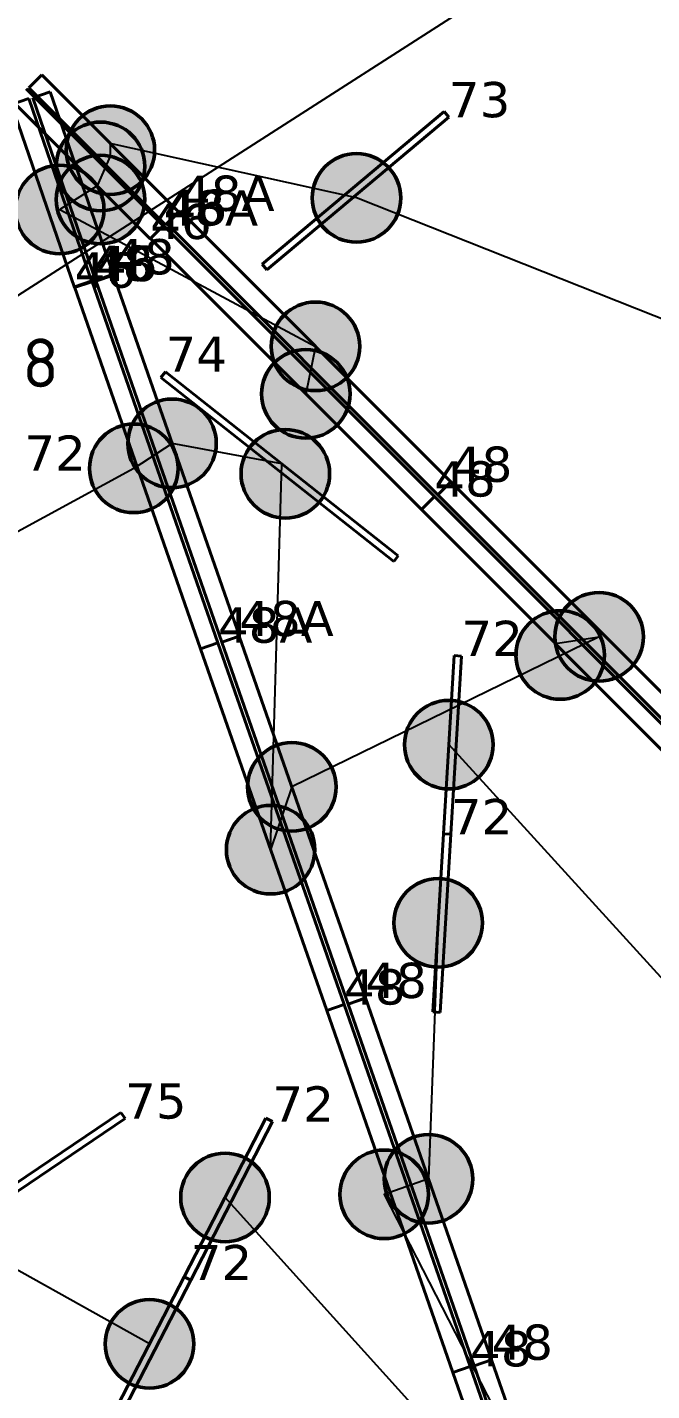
# Model space of a CAD drawing. Header units: millimetres. Extents: x -243740 to 150609, y -473655 to -165121.
# Drawn here: x 20998 to 24191, y -329837 to -322871 of the extents above; entities that cross this region are included whole.
import ezdxf
from ezdxf import colors
from ezdxf.entities.mleader import LeaderData, LeaderLine
from ezdxf.math import Vec2, Vec3

# ---------------------------------------------------------------- set-up
doc = ezdxf.new("R2010")
doc.units = ezdxf.units.MM
for name, color, linetype in [('_HMI', 6, 'Continuous'), ('_Гр.ЩД-1C.10.4.I9.4', 6, 'Continuous'), ('_Гр.ЩД-1C.10.4.I9.5', 6, 'Continuous'), ('_Гр.ЩД-1C.10.4.I9.8', 6, 'Continuous')]:
    doc.layers.add(name, color=color, linetype=linetype)
for name, color, linetype, lineweight in [('_освещение_dali', 3, 'Continuous', 50), ('DLX_FL1_LUM 122', 1, 'Continuous', 40), ('DLX_FL1_LUM 222', 5, 'Continuous', 40), ('DLX_LUM 12', 5, 'Continuous', 40), ('DLX_LUM 17', 5, 'Continuous', 40), ('DLX_LUM 3', 5, 'Continuous', 40), ('DLX_LUM 6', 5, 'Continuous', 40), ('DLX_LUM 9', 5, 'Continuous', 40)]:
    doc.layers.add(name, color=color, linetype=linetype, lineweight=lineweight)
doc.styles.add('ISOCPEUR', font='isocpeur.ttf')
doc.styles.add('TableTextStyle', font='')
doc.styles.get('TableTextStyle').set_extended_font_data('VERDANA.TTF')
doc.linetypes.add('Truba', pattern='A,3e-05,[4,MSH_7,S=1,R=0,X=0,Y=0],-3.022072', length=3.022102)

# ---------------------------------------------------------------- blocks, each defined once
blk = doc.blocks.new('A$Caabd1818')
at = {"layer": 'DLX_FL1_LUM 122'}
for points in [[(17743.1, 73646.3, 0), (17809.6, 73712.8, 0)], [(17809.6, 73712.8, 0), (17743.1, 73646.3, 0)], [(17809.6, 73712.8, 0), (17743.1, 73646.3, 0)], [(17743.1, 73646.3, 0), (17809.6, 73712.8, 0)], [(17809.6, 73712.8, 0), (17809.6, 73712.8, 0)], [(17809.6, 73712.8, 0), (19194, 72328.2, 0)], [(19194, 72328.2, 0), (17809.6, 73712.8, 0)], [(17809.6, 73712.8, 0), (17809.6, 73712.8, 0)], [(19194, 72328.2, 0), (17809.6, 73712.8, 0)], [(17809.6, 73712.8, 0), (19194, 72328.2, 0)], [(17658.9, 73571.4, 0), (17725.3, 73637.9, 0)], [(17725.3, 73637.9, 0), (17658.9, 73571.4, 0)], [(17725.3, 73637.9, 0), (17658.9, 73571.4, 0)], [(17658.9, 73571.4, 0), (17725.3, 73637.9, 0)], [(17725.3, 73637.9, 0), (17725.3, 73637.9, 0)], [(17725.3, 73637.9, 0), (19109.8, 72253.3, 0)], [(19109.8, 72253.3, 0), (17725.3, 73637.9, 0)], [(17725.3, 73637.9, 0), (17725.3, 73637.9, 0)], [(19109.8, 72253.3, 0), (17725.3, 73637.9, 0)], [(17725.3, 73637.9, 0), (19109.8, 72253.3, 0)], [(19127.6, 72261.8, 0), (17743.1, 73646.3, 0)], [(17743.1, 73646.3, 0), (17743.1, 73646.3, 0)], [(17743.1, 73646.3, 0), (19127.6, 72261.8, 0)], [(17743.1, 73646.3, 0), (17743.1, 73646.3, 0)], [(17743.1, 73646.3, 0), (19127.6, 72261.8, 0)], [(19127.6, 72261.8, 0), (17743.1, 73646.3, 0)], [(19043.3, 72186.8, 0), (17658.9, 73571.4, 0)], [(17658.9, 73571.4, 0), (17658.9, 73571.4, 0)], [(17658.9, 73571.4, 0), (19043.3, 72186.8, 0)], [(17658.9, 73571.4, 0), (17658.9, 73571.4, 0)], [(17658.9, 73571.4, 0), (19043.3, 72186.8, 0)], [(19043.3, 72186.8, 0), (17658.9, 73571.4, 0)], [(19194, 72328.2, 0), (19127.6, 72261.8, 0)], [(19127.6, 72261.8, 0), (19194, 72328.2, 0)], [(19127.6, 72261.8, 0), (19194, 72328.2, 0)], [(19194, 72328.2, 0), (19127.6, 72261.8, 0)], [(19194, 72328.2, 0), (19194, 72328.2, 0)], [(19194, 72328.2, 0), (19194, 72328.2, 0)], [(19109.8, 72253.3, 0), (19043.3, 72186.8, 0)], [(19043.3, 72186.8, 0), (19109.8, 72253.3, 0)], [(19043.3, 72186.8, 0), (19109.8, 72253.3, 0)], [(19109.8, 72253.3, 0), (19043.3, 72186.8, 0)], [(19109.8, 72253.3, 0), (19109.8, 72253.3, 0)], [(19109.8, 72253.3, 0), (19109.8, 72253.3, 0)], [(19127.6, 72261.8, 0), (19127.6, 72261.8, 0)], [(19127.6, 72261.8, 0), (19127.6, 72261.8, 0)], [(19043.3, 72186.8, 0), (19043.3, 72186.8, 0)], [(19043.3, 72186.8, 0), (19043.3, 72186.8, 0)], [(17914.5, 71475.5, 0), (18003.2, 71506.5, 0)], [(18003.2, 71506.5, 0), (17914.5, 71475.5, 0)], [(18003.2, 71506.5, 0), (17914.5, 71475.5, 0)], [(17914.5, 71475.5, 0), (18003.2, 71506.5, 0)], [(18559, 69626.7, 0), (17914.5, 71475.5, 0)], [(17914.5, 71475.5, 0), (17914.5, 71475.5, 0)], [(17914.5, 71475.5, 0), (18559, 69626.7, 0)], [(17914.5, 71475.5, 0), (17914.5, 71475.5, 0)], [(17914.5, 71475.5, 0), (18559, 69626.7, 0)], [(18559, 69626.7, 0), (17914.5, 71475.5, 0)], [(18003.2, 71506.5, 0), (18003.2, 71506.5, 0)], [(18003.2, 71506.5, 0), (18647.8, 69657.6, 0)], [(18647.8, 69657.6, 0), (18003.2, 71506.5, 0)], [(18003.2, 71506.5, 0), (18003.2, 71506.5, 0)], [(18647.8, 69657.6, 0), (18003.2, 71506.5, 0)], [(18003.2, 71506.5, 0), (18647.8, 69657.6, 0)], [(18023.7, 71509, 0), (18112.4, 71539.9, 0)], [(18112.4, 71539.9, 0), (18023.7, 71509, 0)], [(18112.4, 71539.9, 0), (18023.7, 71509, 0)], [(18023.7, 71509, 0), (18112.4, 71539.9, 0)], [(18668.3, 69660.1, 0), (18023.7, 71509, 0)], [(18023.7, 71509, 0), (18023.7, 71509, 0)], [(18023.7, 71509, 0), (18668.3, 69660.1, 0)], [(18023.7, 71509, 0), (18023.7, 71509, 0)], [(18023.7, 71509, 0), (18668.3, 69660.1, 0)], [(18668.3, 69660.1, 0), (18023.7, 71509, 0)], [(18112.4, 71539.9, 0), (18112.4, 71539.9, 0)], [(18112.4, 71539.9, 0), (18757, 69691, 0)], [(18757, 69691, 0), (18112.4, 71539.9, 0)], [(18112.4, 71539.9, 0), (18112.4, 71539.9, 0)], [(18757, 69691, 0), (18112.4, 71539.9, 0)], [(18112.4, 71539.9, 0), (18757, 69691, 0)], [(18757, 69691, 0), (18668.3, 69660.1, 0)], [(18668.3, 69660.1, 0), (18757, 69691, 0)], [(18668.3, 69660.1, 0), (18757, 69691, 0)], [(18757, 69691, 0), (18668.3, 69660.1, 0)], [(18757, 69691, 0), (18757, 69691, 0)], [(18757, 69691, 0), (18757, 69691, 0)], [(18647.8, 69657.6, 0), (18559, 69626.7, 0)], [(18559, 69626.7, 0), (18647.8, 69657.6, 0)], [(18559, 69626.7, 0), (18647.8, 69657.6, 0)], [(18647.8, 69657.6, 0), (18559, 69626.7, 0)], [(18559, 69626.7, 0), (18559, 69626.7, 0)], [(18559, 69626.7, 0), (18559, 69626.7, 0)], [(18647.8, 69657.6, 0), (18647.8, 69657.6, 0)], [(18647.8, 69657.6, 0), (18647.8, 69657.6, 0)], [(18668.3, 69660.1, 0), (18668.3, 69660.1, 0)], [(18668.3, 69660.1, 0), (18668.3, 69660.1, 0)]]:
    blk.add_polyline3d(points, dxfattribs=at)
at = {"layer": 'DLX_FL1_LUM 222'}
for points in [[(17379.1, 73357.7, 0), (17467.9, 73388.6, 0)], [(17467.9, 73388.6, 0), (17379.1, 73357.7, 0)], [(17467.9, 73388.6, 0), (17379.1, 73357.7, 0)], [(17379.1, 73357.7, 0), (17467.9, 73388.6, 0)], [(18023.7, 71508.8, 0), (17379.1, 73357.7, 0)], [(17379.1, 73357.7, 0), (17379.1, 73357.7, 0)], [(17379.1, 73357.7, 0), (18023.7, 71508.8, 0)], [(17379.1, 73357.7, 0), (17379.1, 73357.7, 0)], [(17379.1, 73357.7, 0), (18023.7, 71508.8, 0)], [(18023.7, 71508.8, 0), (17379.1, 73357.7, 0)], [(17467.9, 73388.6, 0), (17467.9, 73388.6, 0)], [(17467.9, 73388.6, 0), (18112.5, 71539.8, 0)], [(18112.5, 71539.8, 0), (17467.9, 73388.6, 0)], [(17467.9, 73388.6, 0), (17467.9, 73388.6, 0)], [(18112.5, 71539.8, 0), (17467.9, 73388.6, 0)], [(17467.9, 73388.6, 0), (18112.5, 71539.8, 0)], [(17269.9, 73324.2, 0), (17358.7, 73355.2, 0)], [(17358.7, 73355.2, 0), (17269.9, 73324.2, 0)], [(17358.7, 73355.2, 0), (17269.9, 73324.2, 0)], [(17269.9, 73324.2, 0), (17358.7, 73355.2, 0)], [(17914.5, 71475.4, 0), (17269.9, 73324.2, 0)], [(17269.9, 73324.2, 0), (17269.9, 73324.2, 0)], [(17269.9, 73324.2, 0), (17914.5, 71475.4, 0)], [(17269.9, 73324.2, 0), (17269.9, 73324.2, 0)], [(17269.9, 73324.2, 0), (17914.5, 71475.4, 0)], [(17914.5, 71475.4, 0), (17269.9, 73324.2, 0)], [(17358.7, 73355.2, 0), (17358.7, 73355.2, 0)], [(17358.7, 73355.2, 0), (18003.2, 71506.3, 0)], [(18003.2, 71506.3, 0), (17358.7, 73355.2, 0)], [(17358.7, 73355.2, 0), (17358.7, 73355.2, 0)], [(18003.2, 71506.3, 0), (17358.7, 73355.2, 0)], [(17358.7, 73355.2, 0), (18003.2, 71506.3, 0)], [(19127.5, 72261.9, 0), (19193.9, 72328.3, 0)], [(19193.9, 72328.3, 0), (19127.5, 72261.9, 0)], [(19193.9, 72328.3, 0), (19127.5, 72261.9, 0)], [(19127.5, 72261.9, 0), (19193.9, 72328.3, 0)], [(19193.9, 72328.3, 0), (19193.9, 72328.3, 0)], [(19193.9, 72328.3, 0), (20578.4, 70943.8, 0)], [(20578.4, 70943.8, 0), (19193.9, 72328.3, 0)], [(19193.9, 72328.3, 0), (19193.9, 72328.3, 0)], [(20578.4, 70943.8, 0), (19193.9, 72328.3, 0)], [(19193.9, 72328.3, 0), (20578.4, 70943.8, 0)], [(19043.2, 72186.9, 0), (19109.7, 72253.4, 0)], [(19109.7, 72253.4, 0), (19043.2, 72186.9, 0)], [(19109.7, 72253.4, 0), (19043.2, 72186.9, 0)], [(19043.2, 72186.9, 0), (19109.7, 72253.4, 0)], [(19109.7, 72253.4, 0), (19109.7, 72253.4, 0)], [(19109.7, 72253.4, 0), (20494.2, 70868.8, 0)], [(20494.2, 70868.8, 0), (19109.7, 72253.4, 0)], [(19109.7, 72253.4, 0), (19109.7, 72253.4, 0)], [(20494.2, 70868.8, 0), (19109.7, 72253.4, 0)], [(19109.7, 72253.4, 0), (20494.2, 70868.8, 0)], [(20511.9, 70877.3, 0), (19127.5, 72261.9, 0)], [(19127.5, 72261.9, 0), (19127.5, 72261.9, 0)], [(19127.5, 72261.9, 0), (20511.9, 70877.3, 0)], [(19127.5, 72261.9, 0), (19127.5, 72261.9, 0)], [(19127.5, 72261.9, 0), (20511.9, 70877.3, 0)], [(20511.9, 70877.3, 0), (19127.5, 72261.9, 0)], [(20427.7, 70802.4, 0), (19043.2, 72186.9, 0)], [(19043.2, 72186.9, 0), (19043.2, 72186.9, 0)], [(19043.2, 72186.9, 0), (20427.7, 70802.4, 0)], [(19043.2, 72186.9, 0), (19043.2, 72186.9, 0)], [(19043.2, 72186.9, 0), (20427.7, 70802.4, 0)], [(20427.7, 70802.4, 0), (19043.2, 72186.9, 0)], [(18003.2, 71506.3, 0), (17914.5, 71475.4, 0)], [(17914.5, 71475.4, 0), (18003.2, 71506.3, 0)], [(17914.5, 71475.4, 0), (18003.2, 71506.3, 0)], [(18003.2, 71506.3, 0), (17914.5, 71475.4, 0)], [(17914.5, 71475.4, 0), (17914.5, 71475.4, 0)], [(17914.5, 71475.4, 0), (17914.5, 71475.4, 0)], [(18003.2, 71506.3, 0), (18003.2, 71506.3, 0)], [(18003.2, 71506.3, 0), (18003.2, 71506.3, 0)], [(18112.5, 71539.8, 0), (18023.7, 71508.8, 0)], [(18023.7, 71508.8, 0), (18112.5, 71539.8, 0)], [(18023.7, 71508.8, 0), (18112.5, 71539.8, 0)], [(18112.5, 71539.8, 0), (18023.7, 71508.8, 0)], [(18023.7, 71508.8, 0), (18023.7, 71508.8, 0)], [(18023.7, 71508.8, 0), (18023.7, 71508.8, 0)], [(18112.5, 71539.8, 0), (18112.5, 71539.8, 0)], [(18112.5, 71539.8, 0), (18112.5, 71539.8, 0)], [(18668.2, 69660.2, 0), (18757, 69691.2, 0)], [(18757, 69691.2, 0), (18668.2, 69660.2, 0)], [(18757, 69691.2, 0), (18668.2, 69660.2, 0)], [(18668.2, 69660.2, 0), (18757, 69691.2, 0)], [(18757, 69691.2, 0), (18757, 69691.2, 0)], [(18757, 69691.2, 0), (19401.6, 67842.3, 0)], [(19401.6, 67842.3, 0), (18757, 69691.2, 0)], [(18757, 69691.2, 0), (18757, 69691.2, 0)], [(19401.6, 67842.3, 0), (18757, 69691.2, 0)], [(18757, 69691.2, 0), (19401.6, 67842.3, 0)], [(18559, 69626.8, 0), (18647.7, 69657.7, 0)], [(18647.7, 69657.7, 0), (18559, 69626.8, 0)], [(18647.7, 69657.7, 0), (18559, 69626.8, 0)], [(18559, 69626.8, 0), (18647.7, 69657.7, 0)], [(19203.6, 67777.9, 0), (18559, 69626.8, 0)], [(18559, 69626.8, 0), (18559, 69626.8, 0)], [(18559, 69626.8, 0), (19203.6, 67777.9, 0)], [(18559, 69626.8, 0), (18559, 69626.8, 0)], [(18559, 69626.8, 0), (19203.6, 67777.9, 0)], [(19203.6, 67777.9, 0), (18559, 69626.8, 0)], [(18647.7, 69657.7, 0), (18647.7, 69657.7, 0)], [(18647.7, 69657.7, 0), (19292.3, 67808.9, 0)], [(19292.3, 67808.9, 0), (18647.7, 69657.7, 0)], [(18647.7, 69657.7, 0), (18647.7, 69657.7, 0)], [(19292.3, 67808.9, 0), (18647.7, 69657.7, 0)], [(18647.7, 69657.7, 0), (19292.3, 67808.9, 0)], [(19312.8, 67811.4, 0), (18668.2, 69660.2, 0)], [(18668.2, 69660.2, 0), (18668.2, 69660.2, 0)], [(18668.2, 69660.2, 0), (19312.8, 67811.4, 0)], [(18668.2, 69660.2, 0), (18668.2, 69660.2, 0)], [(18668.2, 69660.2, 0), (19312.8, 67811.4, 0)], [(19312.8, 67811.4, 0), (18668.2, 69660.2, 0)], [(19203.5, 67778.1, 0), (19292.3, 67809, 0)], [(19292.3, 67809, 0), (19203.5, 67778.1, 0)], [(19292.3, 67809, 0), (19203.5, 67778.1, 0)], [(19203.5, 67778.1, 0), (19292.3, 67809, 0)], [(19292.3, 67808.9, 0), (19203.6, 67777.9, 0)], [(19203.6, 67777.9, 0), (19292.3, 67808.9, 0)], [(19203.6, 67777.9, 0), (19292.3, 67808.9, 0)], [(19292.3, 67808.9, 0), (19203.6, 67777.9, 0)], [(19292.3, 67809, 0), (19292.3, 67809, 0)], [(19292.3, 67809, 0), (19936.9, 65960.2, 0)], [(19936.9, 65960.2, 0), (19292.3, 67809, 0)], [(19292.3, 67809, 0), (19292.3, 67809, 0)], [(19936.9, 65960.2, 0), (19292.3, 67809, 0)], [(19292.3, 67809, 0), (19936.9, 65960.2, 0)], [(19292.3, 67808.9, 0), (19292.3, 67808.9, 0)], [(19292.3, 67808.9, 0), (19292.3, 67808.9, 0)], [(19312.7, 67811.5, 0), (19401.5, 67842.5, 0)], [(19401.5, 67842.5, 0), (19312.7, 67811.5, 0)], [(19401.5, 67842.5, 0), (19312.7, 67811.5, 0)], [(19312.7, 67811.5, 0), (19401.5, 67842.5, 0)], [(19957.3, 65962.7, 0), (19312.7, 67811.5, 0)], [(19312.7, 67811.5, 0), (19312.7, 67811.5, 0)], [(19312.7, 67811.5, 0), (19957.3, 65962.7, 0)], [(19312.7, 67811.5, 0), (19312.7, 67811.5, 0)], [(19312.7, 67811.5, 0), (19957.3, 65962.7, 0)], [(19957.3, 65962.7, 0), (19312.7, 67811.5, 0)], [(19401.6, 67842.3, 0), (19312.8, 67811.4, 0)], [(19312.8, 67811.4, 0), (19401.6, 67842.3, 0)], [(19312.8, 67811.4, 0), (19401.6, 67842.3, 0)], [(19401.6, 67842.3, 0), (19312.8, 67811.4, 0)], [(19312.8, 67811.4, 0), (19312.8, 67811.4, 0)], [(19312.8, 67811.4, 0), (19312.8, 67811.4, 0)], [(19401.5, 67842.5, 0), (19401.5, 67842.5, 0)], [(19401.5, 67842.5, 0), (20046.1, 65993.6, 0)], [(20046.1, 65993.6, 0), (19401.5, 67842.5, 0)], [(19401.5, 67842.5, 0), (19401.5, 67842.5, 0)], [(20046.1, 65993.6, 0), (19401.5, 67842.5, 0)], [(19401.5, 67842.5, 0), (20046.1, 65993.6, 0)], [(19401.6, 67842.3, 0), (19401.6, 67842.3, 0)], [(19401.6, 67842.3, 0), (19401.6, 67842.3, 0)], [(19848.1, 65929.2, 0), (19203.5, 67778.1, 0)], [(19203.5, 67778.1, 0), (19203.5, 67778.1, 0)], [(19203.5, 67778.1, 0), (19848.1, 65929.2, 0)], [(19203.5, 67778.1, 0), (19203.5, 67778.1, 0)], [(19203.5, 67778.1, 0), (19848.1, 65929.2, 0)], [(19848.1, 65929.2, 0), (19203.5, 67778.1, 0)], [(19203.6, 67777.9, 0), (19203.6, 67777.9, 0)], [(19203.6, 67777.9, 0), (19203.6, 67777.9, 0)]]:
    blk.add_polyline3d(points, dxfattribs=at)
at = {"layer": 'DLX_LUM 12'}
for points in [[(17711.8, 72860.7, 0), (17735.4, 72890.5, 0)], [(17735.4, 72890.5, 0), (17711.8, 72860.7, 0)], [(17735.4, 72890.5, 0), (17711.8, 72860.7, 0)], [(17711.8, 72860.7, 0), (17735.4, 72890.5, 0)], [(17735.4, 72890.5, 0), (17735.4, 72890.5, 0)], [(17735.4, 72890.5, 0), (18925.1, 71951, 0)], [(18925.1, 71951, 0), (17735.4, 72890.5, 0)], [(17735.4, 72890.5, 0), (17735.4, 72890.5, 0)], [(18925.1, 71951, 0), (17735.4, 72890.5, 0)], [(17735.4, 72890.5, 0), (18925.1, 71951, 0)], [(18901.5, 71921.1, 0), (17711.8, 72860.7, 0)], [(17711.8, 72860.7, 0), (17711.8, 72860.7, 0)], [(17711.8, 72860.7, 0), (18901.5, 71921.1, 0)], [(17711.8, 72860.7, 0), (17711.8, 72860.7, 0)], [(17711.8, 72860.7, 0), (18901.5, 71921.1, 0)], [(18901.5, 71921.1, 0), (17711.8, 72860.7, 0)], [(18925.1, 71951, 0), (18901.5, 71921.1, 0)], [(18901.5, 71921.1, 0), (18925.1, 71951, 0)], [(18901.5, 71921.1, 0), (18925.1, 71951, 0)], [(18925.1, 71951, 0), (18901.5, 71921.1, 0)], [(18901.5, 71921.1, 0), (18901.5, 71921.1, 0)], [(18901.5, 71921.1, 0), (18901.5, 71921.1, 0)], [(18925.1, 71951, 0), (18925.1, 71951, 0)], [(18925.1, 71951, 0), (18925.1, 71951, 0)]]:
    blk.add_polyline3d(points, dxfattribs=at)
at = {"layer": 'DLX_LUM 17'}
for points in [[(15753.9, 67921.8, 0), (17507.1, 69106.7, 0)], [(17507.1, 69106.7, 0), (15753.9, 67921.8, 0)], [(17507.1, 69106.7, 0), (15753.9, 67921.8, 0)], [(15753.9, 67921.8, 0), (17507.1, 69106.7, 0)], [(17528.4, 69075.2, 0), (15775.2, 67890.3, 0)], [(15775.2, 67890.3, 0), (17528.4, 69075.2, 0)], [(15775.2, 67890.3, 0), (17528.4, 69075.2, 0)], [(17528.4, 69075.2, 0), (15775.2, 67890.3, 0)], [(17507.1, 69106.7, 0), (17507.1, 69106.7, 0)], [(17507.1, 69106.7, 0), (17528.4, 69075.2, 0)], [(17528.4, 69075.2, 0), (17507.1, 69106.7, 0)], [(17507.1, 69106.7, 0), (17507.1, 69106.7, 0)], [(17528.4, 69075.2, 0), (17507.1, 69106.7, 0)], [(17507.1, 69106.7, 0), (17528.4, 69075.2, 0)], [(17528.4, 69075.2, 0), (17528.4, 69075.2, 0)], [(17528.4, 69075.2, 0), (17528.4, 69075.2, 0)]]:
    blk.add_polyline3d(points, dxfattribs=at)
at = {"layer": 'DLX_LUM 3'}
for points in [[(17035.8, 74341.2, 0), (17102.3, 74407.7, 0)], [(17102.3, 74407.7, 0), (17035.8, 74341.2, 0)], [(17102.3, 74407.7, 0), (17035.8, 74341.2, 0)], [(17035.8, 74341.2, 0), (17102.3, 74407.7, 0)], [(17102.3, 74407.7, 0), (17802.3, 73707.7, 0)], [(17802.3, 73707.7, 0), (17102.3, 74407.7, 0)], [(17102.3, 74407.7, 0), (17102.3, 74407.7, 0)], [(17102.3, 74407.7, 0), (17102.3, 74407.7, 0)], [(17802.3, 73707.7, 0), (17102.3, 74407.7, 0)], [(17102.3, 74407.7, 0), (17802.3, 73707.7, 0)], [(17023.3, 74335.7, 0), (17723.3, 73635.7, 0)], [(17723.3, 73635.7, 0), (17023.3, 74335.7, 0)], [(17723.3, 73635.7, 0), (17023.3, 74335.7, 0)], [(17023.3, 74335.7, 0), (17723.3, 73635.7, 0)], [(17735.9, 73641.2, 0), (17035.8, 74341.2, 0)], [(17035.8, 74341.2, 0), (17035.8, 74341.2, 0)], [(17035.8, 74341.2, 0), (17735.9, 73641.2, 0)], [(17035.8, 74341.2, 0), (17035.8, 74341.2, 0)], [(17035.8, 74341.2, 0), (17735.9, 73641.2, 0)], [(17735.9, 73641.2, 0), (17035.8, 74341.2, 0)], [(16947.9, 74256.6, 0), (17036.8, 74287.2, 0)], [(17036.8, 74287.2, 0), (16947.9, 74256.6, 0)], [(17036.8, 74287.2, 0), (16947.9, 74256.6, 0)], [(16947.9, 74256.6, 0), (17036.8, 74287.2, 0)], [(17656.8, 73569.2, 0), (16956.8, 74269.2, 0)], [(16956.8, 74269.2, 0), (17656.8, 73569.2, 0)], [(16956.8, 74269.2, 0), (17656.8, 73569.2, 0)], [(17656.8, 73569.2, 0), (16956.8, 74269.2, 0)], [(17036.8, 74287.2, 0), (17359.1, 73351.1, 0)], [(17359.1, 73351.1, 0), (17036.8, 74287.2, 0)], [(17036.8, 74287.2, 0), (17036.8, 74287.2, 0)], [(17036.8, 74287.2, 0), (17036.8, 74287.2, 0)], [(17359.1, 73351.1, 0), (17036.8, 74287.2, 0)], [(17036.8, 74287.2, 0), (17359.1, 73351.1, 0)], [(17057.2, 74290, 0), (17146.1, 74320.6, 0)], [(17146.1, 74320.6, 0), (17057.2, 74290, 0)], [(17146.1, 74320.6, 0), (17057.2, 74290, 0)], [(17057.2, 74290, 0), (17146.1, 74320.6, 0)], [(17379.5, 73354, 0), (17057.2, 74290, 0)], [(17057.2, 74290, 0), (17057.2, 74290, 0)], [(17057.2, 74290, 0), (17379.5, 73354, 0)], [(17057.2, 74290, 0), (17057.2, 74290, 0)], [(17057.2, 74290, 0), (17379.5, 73354, 0)], [(17379.5, 73354, 0), (17057.2, 74290, 0)], [(17146.1, 74320.6, 0), (17468.4, 73384.6, 0)], [(17468.4, 73384.6, 0), (17146.1, 74320.6, 0)], [(17146.1, 74320.6, 0), (17146.1, 74320.6, 0)], [(17146.1, 74320.6, 0), (17146.1, 74320.6, 0)], [(17468.4, 73384.6, 0), (17146.1, 74320.6, 0)], [(17146.1, 74320.6, 0), (17468.4, 73384.6, 0)], [(17270.3, 73320.5, 0), (16947.9, 74256.6, 0)], [(16947.9, 74256.6, 0), (17270.3, 73320.5, 0)], [(16947.9, 74256.6, 0), (17270.3, 73320.5, 0)], [(17270.3, 73320.5, 0), (16947.9, 74256.6, 0)], [(17802.3, 73707.7, 0), (17735.9, 73641.2, 0)], [(17735.9, 73641.2, 0), (17802.3, 73707.7, 0)], [(17735.9, 73641.2, 0), (17802.3, 73707.7, 0)], [(17802.3, 73707.7, 0), (17735.9, 73641.2, 0)], [(17802.3, 73707.7, 0), (17802.3, 73707.7, 0)], [(17802.3, 73707.7, 0), (17802.3, 73707.7, 0)], [(17723.3, 73635.7, 0), (17656.8, 73569.2, 0)], [(17656.8, 73569.2, 0), (17723.3, 73635.7, 0)], [(17656.8, 73569.2, 0), (17723.3, 73635.7, 0)], [(17723.3, 73635.7, 0), (17656.8, 73569.2, 0)], [(17723.3, 73635.7, 0), (17723.3, 73635.7, 0)], [(17723.3, 73635.7, 0), (17723.3, 73635.7, 0)], [(17735.9, 73641.2, 0), (17735.9, 73641.2, 0)], [(17735.9, 73641.2, 0), (17735.9, 73641.2, 0)], [(17656.8, 73569.2, 0), (17656.8, 73569.2, 0)], [(17656.8, 73569.2, 0), (17656.8, 73569.2, 0)], [(17468.4, 73384.6, 0), (17379.5, 73354, 0)], [(17379.5, 73354, 0), (17468.4, 73384.6, 0)], [(17379.5, 73354, 0), (17468.4, 73384.6, 0)], [(17468.4, 73384.6, 0), (17379.5, 73354, 0)], [(17468.4, 73384.6, 0), (17468.4, 73384.6, 0)], [(17468.4, 73384.6, 0), (17468.4, 73384.6, 0)], [(17359.1, 73351.1, 0), (17270.3, 73320.5, 0)], [(17270.3, 73320.5, 0), (17359.1, 73351.1, 0)], [(17270.3, 73320.5, 0), (17359.1, 73351.1, 0)], [(17359.1, 73351.1, 0), (17270.3, 73320.5, 0)], [(17270.3, 73320.5, 0), (17270.3, 73320.5, 0)], [(17270.3, 73320.5, 0), (17270.3, 73320.5, 0)], [(17359.1, 73351.1, 0), (17359.1, 73351.1, 0)], [(17359.1, 73351.1, 0), (17359.1, 73351.1, 0)], [(17379.5, 73354, 0), (17379.5, 73354, 0)], [(17379.5, 73354, 0), (17379.5, 73354, 0)]]:
    blk.add_polyline3d(points, dxfattribs=at)
at = {"layer": 'DLX_LUM 6'}
for points in [[(18229.1, 73440.1, 0), (19159.1, 74220.5, 0)], [(19159.1, 74220.5, 0), (18229.1, 73440.1, 0)], [(19159.1, 74220.5, 0), (18229.1, 73440.1, 0)], [(18229.1, 73440.1, 0), (19159.1, 74220.5, 0)], [(19159.1, 74220.5, 0), (19159.1, 74220.5, 0)], [(19159.1, 74220.5, 0), (19183.5, 74191.3, 0)], [(19183.5, 74191.3, 0), (19159.1, 74220.5, 0)], [(19159.1, 74220.5, 0), (19159.1, 74220.5, 0)], [(19183.5, 74191.3, 0), (19159.1, 74220.5, 0)], [(19159.1, 74220.5, 0), (19183.5, 74191.3, 0)], [(19183.5, 74191.3, 0), (18253.5, 73411, 0)], [(18253.5, 73411, 0), (19183.5, 74191.3, 0)], [(18253.5, 73411, 0), (19183.5, 74191.3, 0)], [(19183.5, 74191.3, 0), (18253.5, 73411, 0)], [(19183.5, 74191.3, 0), (19183.5, 74191.3, 0)], [(19183.5, 74191.3, 0), (19183.5, 74191.3, 0)], [(18229.1, 73440.1, 0), (18229.1, 73440.1, 0)], [(18253.5, 73411, 0), (18229.1, 73440.1, 0)], [(18229.1, 73440.1, 0), (18229.1, 73440.1, 0)], [(18229.1, 73440.1, 0), (18253.5, 73411, 0)], [(18229.1, 73440.1, 0), (18253.5, 73411, 0)], [(18253.5, 73411, 0), (18229.1, 73440.1, 0)], [(18253.5, 73411, 0), (18253.5, 73411, 0)], [(18253.5, 73411, 0), (18253.5, 73411, 0)]]:
    blk.add_polyline3d(points, dxfattribs=at)
at = {"layer": 'DLX_LUM 9'}
for points in [[(19156.1, 70530.4, 0), (19210.1, 71440.8, 0)], [(19210.1, 71440.8, 0), (19156.1, 70530.4, 0)], [(19210.1, 71440.8, 0), (19156.1, 70530.4, 0)], [(19156.1, 70530.4, 0), (19210.1, 71440.8, 0)], [(19248, 71438.5, 0), (19194, 70528.1, 0)], [(19194, 70528.1, 0), (19248, 71438.5, 0)], [(19194, 70528.1, 0), (19248, 71438.5, 0)], [(19248, 71438.5, 0), (19194, 70528.1, 0)], [(19210.1, 71440.8, 0), (19210.1, 71440.8, 0)], [(19210.1, 71440.8, 0), (19248, 71438.5, 0)], [(19248, 71438.5, 0), (19210.1, 71440.8, 0)], [(19210.1, 71440.8, 0), (19210.1, 71440.8, 0)], [(19248, 71438.5, 0), (19210.1, 71440.8, 0)], [(19210.1, 71440.8, 0), (19248, 71438.5, 0)], [(19248, 71438.5, 0), (19248, 71438.5, 0)], [(19248, 71438.5, 0), (19248, 71438.5, 0)], [(19102, 69620, 0), (19156.1, 70530.3, 0)], [(19156.1, 70530.3, 0), (19102, 69620, 0)], [(19156.1, 70530.3, 0), (19102, 69620, 0)], [(19102, 69620, 0), (19156.1, 70530.3, 0)], [(19194, 70528.1, 0), (19140, 69617.7, 0)], [(19140, 69617.7, 0), (19194, 70528.1, 0)], [(19140, 69617.7, 0), (19194, 70528.1, 0)], [(19194, 70528.1, 0), (19140, 69617.7, 0)], [(19156.1, 70530.4, 0), (19156.1, 70530.4, 0)], [(19194, 70528.1, 0), (19156.1, 70530.4, 0)], [(19156.1, 70530.4, 0), (19156.1, 70530.4, 0)], [(19156.1, 70530.4, 0), (19194, 70528.1, 0)], [(19156.1, 70530.4, 0), (19194, 70528.1, 0)], [(19194, 70528.1, 0), (19156.1, 70530.4, 0)], [(19156.1, 70530.3, 0), (19156.1, 70530.3, 0)], [(19156.1, 70530.3, 0), (19194, 70528.1, 0)], [(19194, 70528.1, 0), (19156.1, 70530.3, 0)], [(19156.1, 70530.3, 0), (19156.1, 70530.3, 0)], [(19194, 70528.1, 0), (19156.1, 70530.3, 0)], [(19156.1, 70530.3, 0), (19194, 70528.1, 0)], [(19194, 70528.1, 0), (19194, 70528.1, 0)], [(19194, 70528.1, 0), (19194, 70528.1, 0)], [(19194, 70528.1, 0), (19194, 70528.1, 0)], [(19194, 70528.1, 0), (19194, 70528.1, 0)], [(19102, 69620, 0), (19102, 69620, 0)], [(19140, 69617.7, 0), (19102, 69620, 0)], [(19102, 69620, 0), (19102, 69620, 0)], [(19102, 69620, 0), (19140, 69617.7, 0)], [(19102, 69620, 0), (19140, 69617.7, 0)], [(19140, 69617.7, 0), (19102, 69620, 0)], [(19140, 69617.7, 0), (19140, 69617.7, 0)], [(19140, 69617.7, 0), (19140, 69617.7, 0)], [(17830.2, 68266.9, 0), (18248.4, 69077.3, 0)], [(18248.4, 69077.3, 0), (17830.2, 68266.9, 0)], [(18248.4, 69077.3, 0), (17830.2, 68266.9, 0)], [(17830.2, 68266.9, 0), (18248.4, 69077.3, 0)], [(18282.2, 69059.9, 0), (17864, 68249.5, 0)], [(17864, 68249.5, 0), (18282.2, 69059.9, 0)], [(17864, 68249.5, 0), (18282.2, 69059.9, 0)], [(18282.2, 69059.9, 0), (17864, 68249.5, 0)], [(18248.4, 69077.3, 0), (18248.4, 69077.3, 0)], [(18248.4, 69077.3, 0), (18282.2, 69059.9, 0)], [(18282.2, 69059.9, 0), (18248.4, 69077.3, 0)], [(18248.4, 69077.3, 0), (18248.4, 69077.3, 0)], [(18282.2, 69059.9, 0), (18248.4, 69077.3, 0)], [(18248.4, 69077.3, 0), (18282.2, 69059.9, 0)], [(18282.2, 69059.9, 0), (18282.2, 69059.9, 0)], [(18282.2, 69059.9, 0), (18282.2, 69059.9, 0)], [(17412.1, 67456.4, 0), (17830.2, 68266.9, 0)], [(17830.2, 68266.9, 0), (17412.1, 67456.4, 0)], [(17830.2, 68266.9, 0), (17412.1, 67456.4, 0)], [(17412.1, 67456.4, 0), (17830.2, 68266.9, 0)], [(17864, 68249.4, 0), (17445.8, 67439, 0)], [(17445.8, 67439, 0), (17864, 68249.4, 0)], [(17445.8, 67439, 0), (17864, 68249.4, 0)], [(17864, 68249.4, 0), (17445.8, 67439, 0)], [(17830.2, 68266.9, 0), (17830.2, 68266.9, 0)], [(17864, 68249.5, 0), (17830.2, 68266.9, 0)], [(17830.2, 68266.9, 0), (17830.2, 68266.9, 0)], [(17830.2, 68266.9, 0), (17864, 68249.5, 0)], [(17830.2, 68266.9, 0), (17864, 68249.5, 0)], [(17864, 68249.5, 0), (17830.2, 68266.9, 0)], [(17830.2, 68266.9, 0), (17830.2, 68266.9, 0)], [(17830.2, 68266.9, 0), (17864, 68249.4, 0)], [(17864, 68249.4, 0), (17830.2, 68266.9, 0)], [(17830.2, 68266.9, 0), (17830.2, 68266.9, 0)], [(17864, 68249.4, 0), (17830.2, 68266.9, 0)], [(17830.2, 68266.9, 0), (17864, 68249.4, 0)], [(17864, 68249.5, 0), (17864, 68249.5, 0)], [(17864, 68249.5, 0), (17864, 68249.5, 0)], [(17864, 68249.4, 0), (17864, 68249.4, 0)], [(17864, 68249.4, 0), (17864, 68249.4, 0)]]:
    blk.add_polyline3d(points, dxfattribs=at)
blk = doc.blocks.new('A$Cab2378fa')
at = {"lineweight": 25, "true_color": 0xfff5f5}
h = blk.add_hatch(color=7, dxfattribs=at)
h.dxf.hatch_style = 1
h.paths.add_polyline_path([(0, 0), (-141.6, -170.3, 0.174923), (3, -222.4, 0.197808), (162.3, -156.8)])
h.paths.add_polyline_path([(-163.2, 157.6), (0, 0), (147.8, 177.8, 0.175398), (3, 230.2, 0.209014)])
at = {"lineweight": 25}
h = blk.add_hatch(color=0, dxfattribs=at)
h.paths.add_polyline_path([(162.3, -156.8, 0.442338), (147.8, 177.8), (0, 0)])
h.paths.add_polyline_path([(-141.6, -170.3), (0, 0), (-163.2, 157.6, 0.430096)])
blk.add_circle((3, 3.9), 226.3)
blk = doc.blocks.new('_Dot')
at = {"color": 0, "linetype": 'ByBlock', "lineweight": -2}
blk.add_line((-0.5, 0), (-1, 0), dxfattribs=at)
at = {"color": 0, "linetype": 'ByBlock', "const_width": 0.5}
blk.add_lwpolyline([(-0.25, 0, 1), (0.25, 0, 1)], format="xyb", close=True, dxfattribs=at)

msp = doc.modelspace()

# ---------------------------------------------------------------- linework, layer by layer
at = {"layer": '_HMI', "ltscale": 100}
msp.add_lwpolyline([(28853.6, -317410.4), (23724.3, -322462.7), (19327.5, -325280.8), (17345.8, -325919.9), (34500.1, -385195.3), (27827, -386926.9), (28513, -389416.8)], dxfattribs=at)
at = {"layer": '_Гр.ЩД-1C.10.4.I9.4', "ltscale": 100}
for points in [[(29359.6, -323793.6), (27911.8, -321960.4), (26737.6, -321980.7), (26523, -323816.3), (27848.1, -324920.3), (27976.8, -324734.1), (28973.6, -324969), (29504, -326381.1), (29037.3, -326433.8), (28963.9, -326708.6), (26967.3, -328155.7), (26606.3, -328636.4), (26525.7, -328847.9), (25230.9, -327260.9), (25075.6, -327562.3), (25145.4, -328720.7), (23152.8, -326536.2), (23098.7, -327446.6), (23048.9, -328755), (22822.6, -328833.9), (23613.6, -330374.6)], [(23387.3, -330374.6), (22009, -328849.7), (21622.9, -329597.9), (20621.5, -329039)]]:
    msp.add_lwpolyline(points, dxfattribs=at)
at = {"layer": '_Гр.ЩД-1C.10.4.I9.5', "ltscale": 100}
msp.add_lwpolyline([(28032.3, -322400.2), (27936.2, -322605.1), (27014.8, -323157.1), (26825.5, -323281.3), (25585.3, -324652.7), (24680.2, -324535), (22681, -323742.6), (21422, -323464.1), (21422, -323530), (21355.1, -323681.1), (21163.8, -323802.1), (22471.5, -324501.3), (22422.1, -324744), (23697.7, -326019.7), (23921.4, -325985.1), (22350.6, -326752.1), (22242.1, -327073), (22299.9, -325101), (21738.2, -324996.9), (21542.5, -325124.6), (20773.7, -325541.8)], dxfattribs=at)

# ---------------------------------------------------------------- block references
at = {"layer": '_освещение_dali', "color": 5, "ltscale": 100}
for p in [(21420, -323502.8), (21369.9, -323585.6), (22678.1, -323746.6), (21160.8, -323806), (21369.9, -323754.9), (21735.2, -325000.8), (21539.5, -325128.5), (22314.2, -325156.1), (23918.4, -325989), (23719.5, -326082.2), (23149.8, -326540.1), (23095.8, -327450.5), (23046, -328758.9), (22006, -328853.6), (22819.7, -328837.8), (21620, -329601.8)]:
    msp.add_blockref('A$Cab2378fa', p, dxfattribs=at)
at = {"layer": '_освещение_dali', "color": 1, "ltscale": 100}
for p in [(22468.5, -324505.2), (22419.1, -324747.9), (22347.7, -326756), (22239.1, -327076.9)]:
    msp.add_blockref('A$Cab2378fa', p, dxfattribs=at)
at = {"layer": 'Defpoints', "linetype": 'Truba', "ltscale": 100}
msp.add_blockref('A$Caabd1818', (3969.7, -397521.8), dxfattribs=at)

# ---------------------------------------------------------------- texts
at = {"layer": '_освещение_dali', "color": 53, "true_color": 0xdee26a, "style": 'TableTextStyle'}
for s, p in [('73', (23153.2, -323330.4)), ('48А', (21779.2, -323809)), ('48А', (21695, -323883.9)), ('46', (21705.5, -323880.6)), ('46', (21626.5, -323952.6)), ('48', (21328.3, -324166.6)), ('46', (21349.2, -324167.8)), ('48', (21437.6, -324133.2)), ('46', (21239.9, -324201.3)), ('74', (21705, -324631.3)), ('72', (20982.8, -325136.6)), ('48', (23163.6, -325193.4)), ('48', (23079.4, -325268.4)), ('48А', (22082.1, -325981.9)), ('48А', (21972.9, -326015.3))]:
    msp.add_text(s, height=180, dxfattribs=at).set_placement(p)
at = {"layer": '_освещение_dali', "color": 40, "true_color": 0xfad238, "style": 'TableTextStyle'}
for s, p in [('72', (23217.7, -326083.3)), ('72', (23163.7, -326993.7)), ('48', (22617.4, -327864)), ('48', (22726.6, -327830.6)), ('75', (21498, -328446.6)), ('72', (22251.9, -328461.9)), ('72', (21833.7, -329272.3)), ('48', (23371.2, -329679.3)), ('48', (23261.9, -329712.8))]:
    msp.add_text(s, height=180, dxfattribs=at).set_placement(p)

# ---------------------------------------------------------------- leaders
at = {"layer": '_Гр.ЩД-1C.10.4.I9.8', "ltscale": 100}
ml = msp.add_multileader_mtext('Standard', dxfattribs=at)
ml.set_content('Гр.ЩД-1C.10.4.I9.8', color=256, style='ISOCPEUR')
ml.set_leader_properties()
ml.set_arrow_properties(name='DOT')
ml.build(insert=Vec2(0, 0))
ml.multileader.update_dxf_attribs({"has_dogleg": 0, "text_left_attachment_type": 6, "text_right_attachment_type": 6, "arrow_head_size": 100})
ctx = ml.context
ctx.base_point, ctx.char_height, ctx.arrow_head_size, ctx.landing_gap_size, ctx.plane_origin = Vec3(18294.3, -324785.7), 250, 100, 200, Vec3(102887.6, -197015.2)
ctx.left_attachment, ctx.right_attachment = 6, 6
notes = []
notes.append((ctx, [(0, (1, 1, 0), (18286.3, -324785.7), (1, 0), 8, [(1, [(17448.6, -323994.1)], 0, [])])]))
ctx.mtext.insert, ctx.mtext.width, ctx.mtext.flow_direction = Vec3(18494.3, -324460.7), 2425, 5
for ctx, leaders in notes:
    for number, flags, end, landing, length, lines in leaders:
        leader = LeaderData()
        leader.index, (leader.has_last_leader_line, leader.has_dogleg_vector, leader.attachment_direction) = number, flags
        leader.last_leader_point, leader.dogleg_vector, leader.dogleg_length = Vec3(end), Vec3(landing), length
        for number, points, colour, breaks in lines:
            line = LeaderLine()
            line.index, line.vertices, line.color, line.breaks = number, Vec3.list(points), colors.encode_raw_color(colour), breaks
            leader.lines.append(line)
        ctx.leaders.append(leader)

doc.saveas('drawing.dxf')
